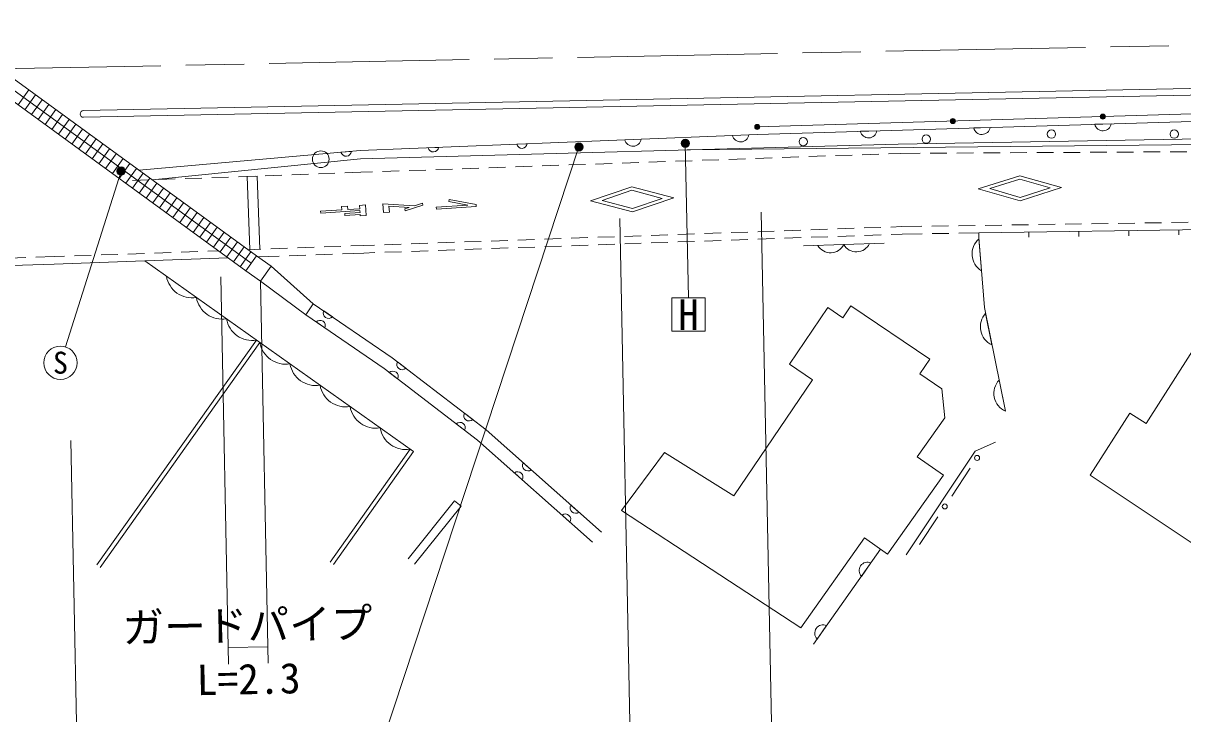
# Model space of a CAD drawing. Units: millimetres, scale not verified. Extents: x 40000 to 680000, y 20000 to 380000.
# Drawn here: x 186767 to 256354, y 243488 to 284956 of the extents above; entities that cross this region are included whole.
import ezdxf
from ezdxf.enums import TextEntityAlignment as Align

# ---------------------------------------------------------------- set-up
doc = ezdxf.new("R2010")
doc.units = ezdxf.units.MM
doc.header["$LTSCALE"] = 1000
doc.linetypes.add('CHAIN', pattern=[18.5, 12, -1.5, 3.5, -1.5])
doc.linetypes.add('DASHED', pattern=[7.5, 6, -1.5])
for name, color, linetype, lineweight in [('M-BGD', 7, 'Continuous', 13), ('M-BMK', 2, 'CHAIN', 13), ('M-STR-HTXT', 7, 'Continuous', 13), ('M-STR-STRC', 7, 'Continuous', 13)]:
    doc.layers.add(name, color=color, linetype=linetype, lineweight=lineweight)
doc.styles.add('ＭＳ ゴシック', font='')
doc.styles.get('ＭＳ ゴシック').set_extended_font_data('MS Gothic')

msp = doc.modelspace()

# ---------------------------------------------------------------- hatches: boundary and pattern name
at = {"layer": 'M-BGD'}
for points in [[(242409, 279079, -1), (242709, 279079, -0.41421), (242559, 278929, -0.41421)], [(251404, 279349, -1), (251704, 279349, -0.41421), (251554, 279199, -0.41421)], [(230668, 278728, -1), (230968, 278728, -0.41421), (230818, 278578, -0.41421)]]:
    msp.add_hatch(color=256, dxfattribs=at).paths.add_polyline_path(points)
at = {"layer": 'M-STR-HTXT'}
for points in [[(220331, 277642, -1), (219892, 277402, -1)], [(226718, 277860, -1), (226279, 277621, -1)], [(192421, 275963, -1), (192866, 276190, -1)]]:
    msp.add_hatch(color=256, dxfattribs=at).paths.add_polyline_path(points)

# ---------------------------------------------------------------- linework, layer by layer
at = {"layer": 'M-BGD'}
for p, q in [((200772, 270985), (167706, 295087)), ((200451, 270538), (167391, 294637)), ((200131, 270091), (167067, 294192)), ((186462, 280055), (187102, 280949)), ((186866, 279760), (187506, 280655)), ((187270, 279465), (187910, 280360)), ((187674, 279171), (188314, 280066)), ((188078, 278876), (188718, 279771)), ((188482, 278582), (189122, 279477)), ((188886, 278287), (189526, 279182)), ((189291, 277993), (189930, 278888)), ((189695, 277698), (190334, 278593)), ((237999, 278493), (237009, 278463)), ((244796, 278696), (243805, 278666)), ((252063, 278914), (251072, 278884)), ((190099, 277404), (190738, 278299)), ((190503, 277109), (191142, 278004)), ((190907, 276815), (191546, 277710)), ((217013, 277715), (216387, 277690)), ((223857, 277994), (222867, 277954)), ((230317, 278257), (229327, 278217)), ((191311, 276520), (191950, 277415)), ((191715, 276226), (192355, 277120)), ((206460, 277260), (205837, 277205)), ((211697, 277499), (211071, 277473)), ((233906, 276947), (234906, 276982)), ((235505, 277003), (236505, 277038)), ((237104, 277059), (238104, 277094)), ((238703, 277116), (239390, 277140)), ((239390, 277140), (240591, 277146)), ((241191, 277150), (242191, 277155)), ((242791, 277159), (243791, 277164)), ((244391, 277168), (245391, 277174)), ((245991, 277177), (246990, 277183)), ((247590, 277186), (248590, 277192)), ((249190, 277195), (250190, 277201)), ((250790, 277204), (251790, 277210)), ((252390, 277213), (253390, 277219)), ((253990, 277222), (254990, 277228)), ((255590, 277231), (256590, 277237)), ((192119, 275931), (192759, 276826)), ((192523, 275637), (193163, 276531)), ((214718, 276273), (215718, 276308)), ((216317, 276329), (217317, 276364)), ((217916, 276385), (218916, 276421)), ((219515, 276442), (220515, 276477)), ((221114, 276498), (222114, 276533)), ((222713, 276554), (223713, 276589)), ((224312, 276610), (225312, 276645)), ((225911, 276666), (226911, 276701)), ((227510, 276722), (228510, 276758)), ((229109, 276779), (230109, 276814)), ((230708, 276835), (231708, 276870)), ((232307, 276891), (233307, 276926)), ((192927, 275342), (193567, 276237)), ((193331, 275047), (193971, 275942)), ((193735, 274753), (194375, 275648)), ((194885, 275565), (195884, 275601)), ((196484, 275623), (197483, 275659)), ((198083, 275681), (199082, 275717)), ((199682, 275738), (200681, 275774)), ((201281, 275796), (202280, 275832)), ((202880, 275854), (203879, 275890)), ((204479, 275911), (205478, 275947)), ((206077, 275969), (207036, 276003)), ((207036, 276003), (207723, 276028)), ((208322, 276049), (209322, 276084)), ((209921, 276105), (210921, 276140)), ((211520, 276161), (212520, 276196)), ((213119, 276217), (214119, 276252)), ((193327, 275509), (194285, 275544)), ((194139, 274458), (194779, 275353)), ((194543, 274164), (195183, 275059)), ((194947, 273869), (195587, 274764)), ((195352, 273575), (195991, 274470)), ((195756, 273280), (196395, 274175)), ((196160, 272986), (196799, 273881)), ((196564, 272691), (197203, 273586)), ((196968, 272397), (197607, 273292)), ((197372, 272102), (198011, 272997)), ((241286, 272768), (242286, 272783)), ((242886, 272792), (243886, 272807)), ((244486, 272816), (245486, 272831)), ((246086, 272840), (247086, 272855)), ((247686, 272864), (248685, 272879)), ((249285, 272888), (250285, 272903)), ((250885, 272913), (251885, 272928)), ((252485, 272937), (253485, 272952)), ((254085, 272961), (255085, 272976)), ((255685, 272985), (256685, 273000)), ((197776, 271808), (198416, 272702)), ((198180, 271513), (198820, 272408)), ((198584, 271218), (199224, 272113)), ((221249, 272100), (222248, 272135)), ((222848, 272156), (223847, 272191)), ((224447, 272212), (225446, 272247)), ((226046, 272268), (227045, 272303)), ((227645, 272324), (228644, 272360)), ((229244, 272381), (230243, 272416)), ((230843, 272437), (231842, 272472)), ((232442, 272493), (233441, 272528)), ((234041, 272549), (235040, 272584)), ((234055, 272099), (235054, 272134)), ((235640, 272605), (236639, 272640)), ((235654, 272155), (236653, 272191)), ((237239, 272661), (238238, 272696)), ((237253, 272212), (238252, 272247)), ((238838, 272718), (239501, 272741)), ((238852, 272268), (239512, 272291)), ((239501, 272741), (240686, 272759)), ((239512, 272291), (240714, 272309)), ((241313, 272318), (242313, 272333)), ((242913, 272342), (244115, 272360)), ((244115, 272360), (244119, 272060)), ((247115, 272406), (247119, 272106)), ((250114, 272451), (250119, 272151)), ((253114, 272496), (253118, 272196)), ((256114, 272541), (256118, 272241)), ((198988, 270924), (199628, 271819)), ((199392, 270629), (200032, 271524)), ((201630, 271406), (202629, 271442)), ((203229, 271463), (204228, 271499)), ((204827, 271521), (205827, 271557)), ((206426, 271579), (207194, 271606)), ((207194, 271606), (207857, 271630)), ((208457, 271651), (209456, 271686)), ((210056, 271707), (211055, 271742)), ((211655, 271763), (212654, 271798)), ((213254, 271819), (214253, 271854)), ((213267, 271369), (214267, 271404)), ((214853, 271875), (215852, 271910)), ((214866, 271425), (215866, 271460)), ((216452, 271931), (217451, 271966)), ((216465, 271482), (217465, 271517)), ((218051, 271988), (219050, 272023)), ((218064, 271538), (219064, 271573)), ((219650, 272044), (220649, 272079)), ((219663, 271594), (220663, 271629)), ((221262, 271650), (222262, 271685)), ((222861, 271706), (223861, 271741)), ((224460, 271762), (225460, 271797)), ((226060, 271818), (227059, 271854)), ((227659, 271875), (228658, 271910)), ((229258, 271931), (230257, 271966)), ((230857, 271987), (231856, 272022)), ((232456, 272043), (233455, 272078)), ((233586, 271582), (238425, 271752)), ((244274, 270088), (244124, 272001)), ((185931, 270852), (186930, 270883)), ((187530, 270902), (188619, 270937)), ((188619, 270937), (189254, 270960)), ((189854, 270981), (190853, 271017)), ((191452, 271039), (192452, 271075)), ((193051, 271096), (194051, 271132)), ((194650, 271154), (195650, 271190)), ((196249, 271212), (197249, 271248)), ((197848, 271269), (198483, 271292)), ((199796, 270335), (200436, 271230)), ((200131, 270091), (200772, 270985)), ((200262, 271356), (201030, 271384)), ((200772, 270985), (201645, 270358)), ((200852, 270927), (202132, 270974)), ((202732, 270995), (203731, 271031)), ((204331, 271053), (205330, 271089)), ((205930, 271110), (207210, 271157)), ((207210, 271157), (207871, 271180)), ((208470, 271201), (209470, 271236)), ((210069, 271257), (211069, 271292)), ((211668, 271313), (212668, 271348)), ((210195, 259231), (194070, 270683)), ((200131, 270091), (201004, 269465)), ((201004, 269465), (201645, 270358)), ((204174, 268113), (203721, 267454)), ((205322, 267324), (204806, 267678)), ((244901, 265647), (244519, 267527)), ((204353, 267019), (204869, 266665)), ((191183, 252425), (200770, 265925)), ((191387, 252280), (200974, 265780)), ((209720, 264236), (209224, 264616)), ((208737, 263981), (209234, 263600)), ((245714, 261651), (245332, 263532)), ((213742, 261155), (213245, 261536)), ((212758, 260901), (213255, 260520)), ((205181, 252602), (209992, 259376)), ((205385, 252458), (210195, 259231)), ((217247, 258140), (216779, 258556)), ((242488, 256563), (243595, 258228)), ((216247, 257958), (216715, 257542)), ((219109, 255416), (219577, 255001)), ((220108, 255599), (219640, 256014)), ((240550, 253648), (241657, 255313)), ((234189, 247674), (238222, 253369)), ((237068, 251739), (237641, 252548)), ((234405, 247979), (234978, 248788))]:
    msp.add_line(p, q, dxfattribs=at)
at = {"layer": 'M-BGD', "linetype": 'DASHED'}
for p, q in [((193502, 270662), (199071, 270863)), ((204174, 268113), (201645, 270358)), ((203721, 267454), (201004, 269465)), ((209861, 252784), (212656, 256267)), ((213046, 255954), (212656, 256267)), ((210251, 252471), (213046, 255954))]:
    msp.add_line(p, q, dxfattribs=at)
at = {"layer": 'M-BGD'}
for points in [[(477393, 284222), (456690, 284193), (433946, 283678), (392739, 282345), (379956, 282292), (363848, 281844), (326769, 280928), (303331, 280553), (272290, 279969), (230818, 278728)], [(477123, 283773), (456695, 283743), (433958, 283229), (392747, 281895), (379963, 281842), (363860, 281394), (326778, 280478), (303338, 280103), (272301, 279519), (230834, 278278), (206984, 277307), (193720, 276125)], [(303600, 278568), (302570, 279460), (298454, 279405), (297410, 278425), (271183, 277819), (226604, 277348)], [(259707, 278054), (239274, 277701), (207007, 276803), (194507, 275552)], [(244115, 272360), (271277, 272770), (280269, 272778)], [(244119, 272060), (244447, 267877), (245711, 261666)], [(127613, 268208), (148291, 268793), (165070, 269742), (188635, 270487), (193502, 270662)], [(204174, 268113), (208903, 264861), (214542, 260542), (221461, 254397)], [(203721, 267454), (208433, 264214), (214033, 259924), (220930, 253799)], [(239755, 253028), (243897, 259259), (245109, 259792)]]:
    msp.add_lwpolyline(points, dxfattribs=at)
for points in [[(262757, 248632), (263840, 250329), (263023, 250851), (266996, 257077), (263605, 259241), (268024, 266168), (266059, 267422), (266227, 267686), (261413, 270758), (260138, 268759), (259438, 269205), (254149, 260916), (253176, 261537), (250804, 257818), (259018, 252341), (258398, 251413)], [(233437, 248648), (222664, 255693), (225258, 259172), (229416, 256579), (234129, 263539), (232747, 264475), (235051, 267878), (235949, 267270), (236435, 267988), (241176, 264777), (240578, 263894), (241886, 263009), (242077, 261262), (240419, 258921), (241984, 257813), (238631, 253079), (237257, 254053)]]:
    msp.add_lwpolyline(points, close=True, dxfattribs=at)
for centre, radius in [((242559, 279079), 150), ((251554, 279349), 150), ((230818, 278728), 150), ((248474, 278295), 250), ((255837, 278295), 250), ((233577, 277840), 250), ((240960, 277997), 250), ((204626, 276788), 500), ((244010, 258853), 150), ((242073, 255938), 150)]:
    msp.add_circle(centre, radius, dxfattribs=at)
for centre, radius, start, end in [((237501, 278575), 505, 192.88564, 350.54383), ((244297, 278779), 505, 192.88564, 350.54383), ((251565, 278997), 505, 192.88564, 350.54383), ((216698, 277757), 318, 192.22271, 352.44045), ((223358, 278072), 505, 193.50248, 351.16068), ((229818, 278335), 505, 193.50248, 351.16068), ((206144, 277287), 318, 194.98237, 355.20011), ((211382, 277541), 318, 192.22271, 352.44045), ((235215, 272048), 877, 209.7039, 334.31871), ((236767, 272102), 877, 209.7039, 334.31871), ((244888, 271099), 1182, 130.24108, 238.72624), ((244888, 271099), 1182, 130.24108, 238.72624), ((196901, 270026), 1562, 189.55067, 279.68393), ((198704, 268745), 1562, 189.55067, 279.68393), ((205095, 267546), 318, 155.37824, 315.59597), ((245387, 266725), 1182, 137.26087, 245.74602), ((245387, 266725), 1182, 137.26087, 245.74602), ((200508, 267465), 1562, 189.55067, 279.68393), ((204580, 266797), 318, 335.37824, 135.59597), ((202515, 266039), 1562, 189.55067, 279.68393), ((204318, 264758), 1562, 189.55067, 279.68393), ((209505, 264469), 318, 152.43922, 312.65695), ((208952, 263747), 318, 332.43922, 132.65695), ((206122, 263477), 1562, 189.55067, 279.68393), ((246200, 262729), 1182, 137.26087, 245.74602), ((246200, 262729), 1182, 137.26087, 245.74602), ((207925, 262197), 1562, 189.55067, 279.68393), ((212974, 260667), 318, 332.43922, 132.65695), ((213527, 261389), 318, 152.43922, 312.65695), ((209729, 260916), 1562, 189.55067, 279.68393), ((217049, 258389), 318, 148.28036, 308.49809), ((216445, 257709), 318, 328.28036, 128.49809), ((219307, 255168), 318, 328.28036, 128.49809), ((219910, 255847), 318, 148.28036, 308.49809), ((237434, 252087), 505, 65.86584, 223.52403), ((234771, 248327), 505, 65.86584, 223.52403)]:
    msp.add_arc(centre, radius, start, end, dxfattribs=at)
at = {"layer": 'M-BMK'}
msp.add_lwpolyline([(82824, 280018), (183036, 282161), (282888, 284151), (382981, 286423), (482978, 289648), (519697, 290950), (526589, 290940)], dxfattribs=at)
at = {"layer": 'M-STR-HTXT'}
for p, q in [((226499, 277741), (226690, 268460)), ((220112, 277522), (207224, 238464)), ((192643, 276076), (189304, 265524)), ((231056, 273612), (232082, 222126)), ((222570, 273231), (223492, 226956)), ((198621, 269726), (199084, 246473)), ((201004, 269465), (201461, 246521)), ((189634, 259907), (190404, 221295)), ((199064, 247473), (201441, 247520))]:
    msp.add_line(p, q, dxfattribs=at)
for centre in [(220112, 277522), (226499, 277741), (192643, 276076)]:
    msp.add_circle(centre, 250, dxfattribs=at)
at = {"layer": 'M-STR-STRC'}
for p, q in [((200202, 275757), (200802, 275779)), ((200202, 275757), (200361, 271360)), ((200802, 275779), (200960, 271382))]:
    msp.add_line(p, q, dxfattribs=at)
for points in [[(190382, 279706), (282943, 281551), (383052, 283823), (488474, 287224), (510883, 287830), (532503, 288001)], [(190390, 279306), (282952, 281151), (383063, 283424), (488486, 286824), (510890, 287430), (532506, 287601)]]:
    msp.add_lwpolyline(points, dxfattribs=at)
for points in [[(246592, 274298), (249081, 275086), (246570, 275798), (244081, 275010)], [(246589, 274498), (248385, 275075), (246573, 275598), (244777, 275021)], [(223334, 273624), (225806, 274461), (223282, 275123), (220809, 274286)], [(223327, 273824), (225111, 274437), (223289, 274923), (221505, 274310)], [(212328, 274360), (212306, 274242), (213456, 274030), (211555, 273911), (211562, 273791), (213957, 273941), (213950, 274061)], [(206237, 273974), (205878, 273951), (205891, 273752), (204613, 273672), (204620, 273552), (206976, 273699), (206983, 273579), (206065, 273522), (206073, 273402), (206991, 273460), (206996, 273380), (207355, 273402), (207315, 274041), (206956, 274019), (206968, 273819), (206250, 273774)], [(208381, 273590), (208349, 274109), (210240, 273994), (210722, 274146), (210758, 274032), (209697, 273696), (209661, 273811), (209921, 273893), (208718, 273966), (208741, 273612)], [(225690, 266460), (227690, 266460), (227690, 268460), (225690, 268460)]]:
    msp.add_lwpolyline(points, close=True, dxfattribs=at)
msp.add_circle((189003, 264571), 1000, dxfattribs=at)
msp.add_arc((190386, 279506), 200, 91.14185, 271.14185, dxfattribs=at)

# ---------------------------------------------------------------- texts
at = {"layer": 'M-STR-HTXT', "style": 'ＭＳ ゴシック'}
msp.add_text('ガードパイプ', height=1833, rotation=1.142, dxfattribs=at).set_placement((200256, 247342), align=Align.BOTTOM_CENTER)
msp.add_text('L=2.3', height=1833, rotation=1.142, dxfattribs=at).set_placement((200273, 246497), align=Align.TOP_CENTER)
at = {"layer": 'M-STR-STRC', "style": 'ＭＳ ゴシック'}
for s, height, p in [('H', 1833, (226690, 267460)), ('S', 1320, (189003, 264571))]:
    msp.add_text(s, height=height, dxfattribs=at).set_placement(p, align=Align.MIDDLE_CENTER)

doc.saveas('drawing.dxf')
